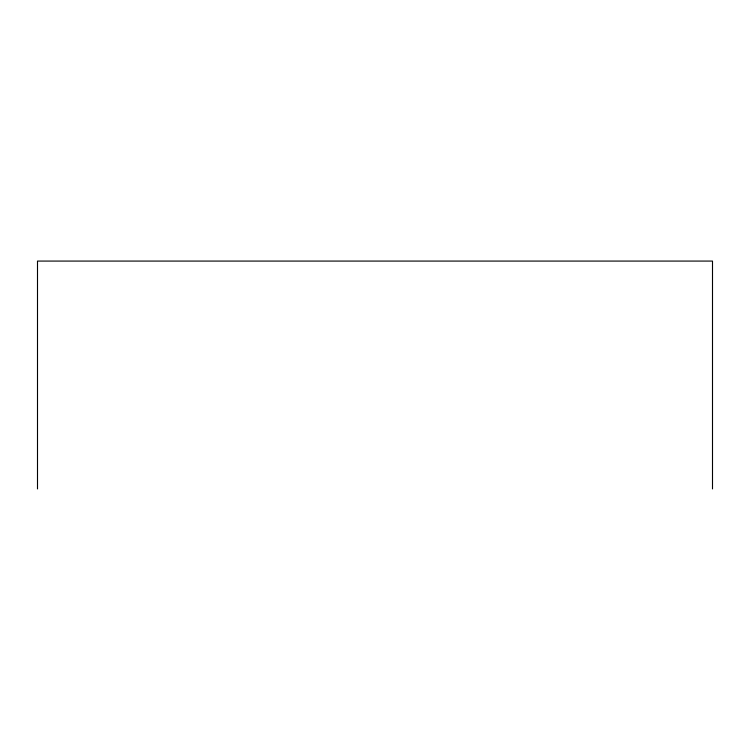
<?xml version="1.0" encoding="UTF-8"?>
<svg xmlns="http://www.w3.org/2000/svg" width="750" height="750" viewBox="0 0 750 750"><rect width="100%" height="100%" fill="white"/><g stroke="black" fill="none" stroke-linecap="round" stroke-linejoin="round"><path stroke-width="1.12" d="M712.5 488.925L712.5 261.075L37.5 261.075L37.5 488.925"/></g></svg>
